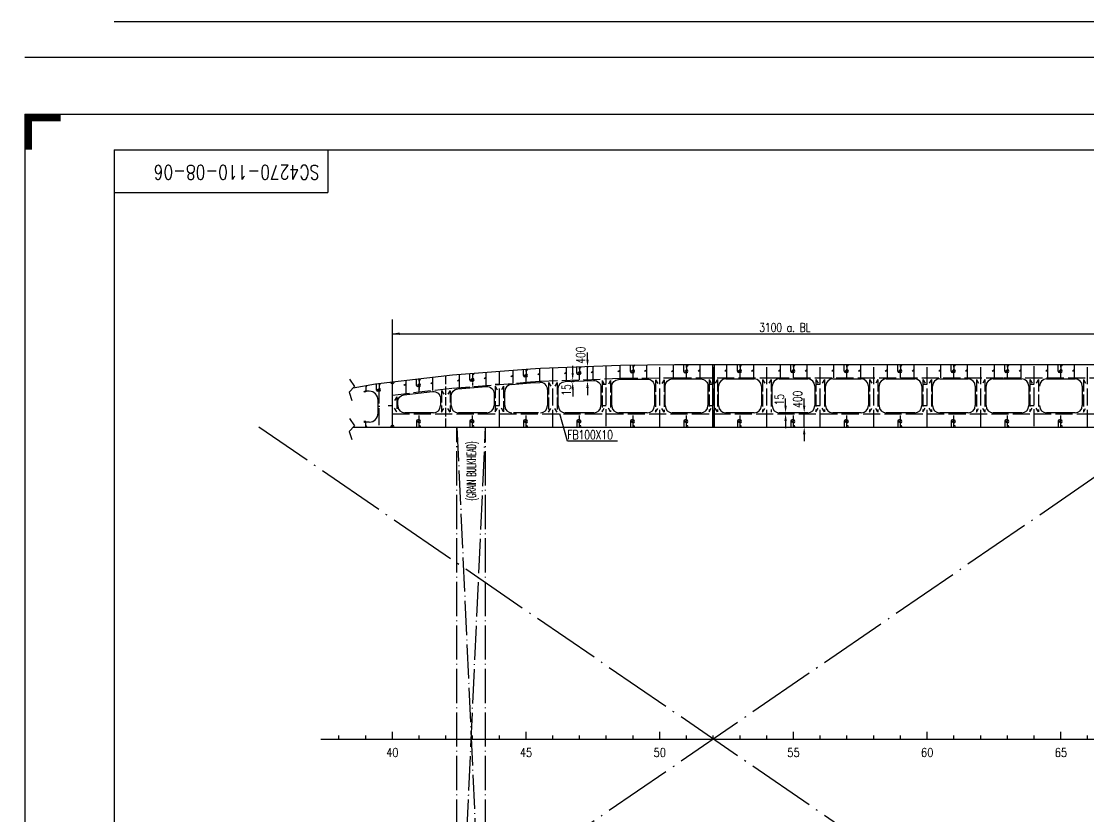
# Model space of a CAD drawing. Extents: x 444792 to 563892, y 548457 to 594763.
# Drawn here: x 444792 to 474729, y 570857 to 593157 of the extents above; entities that cross this region are included whole.
import ezdxf
from ezdxf.enums import TextEntityAlignment as Align

# ---------------------------------------------------------------- set-up
doc = ezdxf.new("R2010")
doc.units = 0
doc.header["$LTSCALE"] = 40
doc.header["$MEASUREMENT"] = 0
doc.linetypes.add('ACAD_ISO02W100', pattern=[15, 12, -3])
doc.linetypes.add('ACAD_ISO04W100', pattern=[30.5, 24, -3, 0.5, -3])
doc.layers.get('0').update_dxf_attribs({"linetype": 'CONTINUOUS'})
doc.layers.get('DEFPOINTS').update_dxf_attribs({"linetype": 'CONTINUOUS'})
for name, color, linetype in [('01CONTINUOUS', 2, 'CONTINUOUS'), ('11', 7, 'CONTINUOUS'), ('BT_ENG', 7, 'CONTINUOUS'), ('C-CEN', 4, 'ACAD_ISO04W100'), ('C-DAS', 4, 'ACAD_ISO02W100'), ('FRAME', 7, 'CONTINUOUS'), ('Y-CON', 2, 'CONTINUOUS'), ('Y-DAS', 2, 'ACAD_ISO02W100')]:
    doc.layers.add(name, color=color, linetype=linetype)
doc.styles.add('ENGNISH', font='romans.shx', dxfattribs={"width": 0.8, "height": 750})
doc.styles.add('ROMANS', font='romans.shx', dxfattribs={"width": 0.75, "height": 250, "bigfont": 'hzdx.shx'})
doc.dimstyles.new('DM-100', dxfattribs={"dimscale": 0, "dimtxt": 250, "dimasz": 200, "dimexe": 30, "dimexo": 30, "dimgap": 50, "dimtad": 1, "dimdec": 0, "dimzin": 0, "dimdsep": 46, "dimtxsty": 'ROMANS', "dimcen": 0, "dimclrd": 1, "dimclre": 1, "dimclrt": 1, "dimadec": 0, "dimazin": 0, "dimtfac": 1, "dimtdec": 0, "dimtmove": 0, "dimatfit": 3, "dimfxl": 1, "dimtolj": 1, "dimtzin": 0, "dimarcsym": 0})

# ---------------------------------------------------------------- blocks, each defined once
blk = doc.blocks.new('*D43')
at = {"color": 1, "linetype": 'ByBlock', "transparency": 16777216}
for p, q in [((460672, 583675), (460672, 583875)), ((460661, 583475), (460702, 583475)), ((460672, 583075), (460672, 583475)), ((460672, 583075), (460672, 583475)), ((460672, 582875), (460672, 582675))]:
    blk.add_line(p, q, dxfattribs=at)
for points in [[(460639, 583675), (460705, 583675), (460672, 583475)], [(460639, 582875), (460705, 582875), (460672, 583075)]]:
    blk.add_solid(points, dxfattribs=at)
at = {"layer": 'DEFPOINTS', "color": 0, "linetype": 'ByBlock', "transparency": 16777216}
for p in [(460631, 583475), (460672, 583475), (460631, 583075)]:
    blk.add_point(p, dxfattribs=at)
at = {"color": 1, "linetype": 'ByBlock', "transparency": 16777216, "insert": (460481, 583797), "char_height": 250, "attachment_point": 5, "rotation": 90, "style": 'ROMANS'}
blk.add_mtext('\\A1;400', dxfattribs=at)
blk = doc.blocks.new('*D55')
at = {"color": 1, "linetype": 'ByBlock', "transparency": 16777216}
for p, q in [((466751, 582381), (466751, 582581)), ((466751, 581781), (466751, 582181)), ((466751, 581781), (466751, 582181)), ((466751, 581581), (466751, 581381))]:
    blk.add_line(p, q, dxfattribs=at)
for points in [[(466717, 582381), (466784, 582381), (466751, 582181)], [(466717, 581581), (466784, 581581), (466751, 581781)]]:
    blk.add_solid(points, dxfattribs=at)
at = {"layer": 'DEFPOINTS', "color": 0, "linetype": 'ByBlock', "transparency": 16777216}
for p in [(466751, 582181), (466751, 582181), (466856, 581781)]:
    blk.add_point(p, dxfattribs=at)
at = {"color": 1, "linetype": 'ByBlock', "transparency": 16777216, "insert": (466566, 582560), "char_height": 250, "attachment_point": 5, "rotation": 90, "style": 'ROMANS'}
blk.add_mtext('\\A1;400', dxfattribs=at)
blk = doc.blocks.new('*D56')
at = {"color": 1, "linetype": 'ByBlock', "transparency": 16777216}
for p, q in [((466228, 582381), (466228, 582581)), ((466228, 582151), (466228, 582181)), ((466228, 582151), (466228, 582181)), ((466228, 581951), (466228, 581751))]:
    blk.add_line(p, q, dxfattribs=at)
for points in [[(466195, 582381), (466262, 582381), (466228, 582181)], [(466195, 581951), (466262, 581951), (466228, 582151)]]:
    blk.add_solid(points, dxfattribs=at)
at = {"layer": 'DEFPOINTS', "color": 0, "linetype": 'ByBlock', "transparency": 16777216}
for p in [(466228, 582181), (466228, 582181), (466228, 582151)]:
    blk.add_point(p, dxfattribs=at)
at = {"color": 1, "linetype": 'ByBlock', "transparency": 16777216, "insert": (466053, 582549), "char_height": 250, "attachment_point": 5, "rotation": 90, "style": 'ROMANS'}
blk.add_mtext('\\A1;15', dxfattribs=at)
blk = doc.blocks.new('*D61')
at = {"color": 1, "linetype": 'ByBlock', "transparency": 16777216}
for p, q in [((460257, 583299), (460257, 583499)), ((460229, 583037), (460227, 583037)), ((460257, 583099), (460257, 583037)), ((460257, 583099), (460257, 583037)), ((460257, 582837), (460257, 582637))]:
    blk.add_line(p, q, dxfattribs=at)
for points in [[(460224, 583299), (460290, 583299), (460257, 583099)], [(460224, 582837), (460290, 582837), (460257, 583037)]]:
    blk.add_solid(points, dxfattribs=at)
at = {"layer": 'DEFPOINTS', "color": 0, "linetype": 'ByBlock', "transparency": 16777216}
for p in [(460257, 583037), (460259, 583037), (460281, 583099)]:
    blk.add_point(p, dxfattribs=at)
at = {"color": 1, "linetype": 'ByBlock', "transparency": 16777216, "insert": (460080, 582820), "char_height": 250, "attachment_point": 5, "rotation": 90, "style": 'ROMANS'}
blk.add_mtext('\\A1;15', dxfattribs=at)

msp = doc.modelspace()

# ---------------------------------------------------------------- linework, layer by layer
at = {"color": 2}
for p, q in [((447392.4, 593156.6), (562792.4, 593156.6)), ((447392.4, 589556.6), (562792.4, 589556.6)), ((447392.4, 589556.6), (447392.4, 549556.6))]:
    msp.add_line(p, q, dxfattribs=at)
for p, q in [((455200.3, 583047.8), (455200.3, 584797.7)), ((464175.3, 583530.7), (464175.3, 581780.7)), ((464225.3, 583530.7), (464225.3, 581780.7)), ((458950.3, 583186.7), (458910.3, 583186.7)), ((460450.3, 583257), (460410.3, 583257)), ((461950.3, 583303.4), (461910.3, 583303.4)), ((463450.3, 583303.6), (463410.3, 583303.6)), ((464950.3, 583310.7), (464910.3, 583310.7)), ((466450.3, 583310.7), (466410.3, 583310.7)), ((467950.3, 583310.7), (467910.3, 583310.7)), ((469450.3, 583310.7), (469410.3, 583310.7)), ((470950.3, 583310.7), (470910.3, 583310.7)), ((472450.3, 583310.7), (472410.3, 583310.7)), ((473950.3, 583310.7), (473910.3, 583310.7)), ((455950.3, 582914.6), (455910.3, 582914.6)), ((457450.3, 583067.8), (457410.3, 583067.8)), ((458534.5, 582973.6), (459076.3, 583016.6)), ((459076.3, 583016.6), (459338, 583032.7)), ((454550.3, 582784.3), (454450.3, 582784.3)), ((454825.3, 582784.3), (454785.3, 582784.3)), ((459550.3, 582833.1), (459550.3, 582380.7)), ((454800.3, 582170.2), (454800.3, 582534.3)), ((455950.3, 581980.7), (455910.3, 581980.7)), ((457450.3, 581980.7), (457410.3, 581980.7)), ((458950.3, 581980.7), (458910.3, 581980.7)), ((460108.4, 581386), (459895.7, 582150.7)), ((460450.3, 581980.7), (460410.3, 581980.7)), ((461950.3, 581980.7), (461910.3, 581980.7)), ((463450.3, 581980.7), (463410.3, 581980.7)), ((464950.3, 581980.7), (464910.3, 581980.7)), ((466450.3, 581980.7), (466410.3, 581980.7)), ((467950.3, 581980.7), (467910.3, 581980.7)), ((469450.3, 581980.7), (469410.3, 581980.7)), ((470950.3, 581980.7), (470910.3, 581980.7)), ((472450.3, 581980.7), (472410.3, 581980.7)), ((473950.3, 581980.7), (473910.3, 581980.7)), ((461513.7, 581386), (460108.4, 581386)), ((453190.4, 573030.7), (476950.3, 573030.7)), ((453700.3, 573030.7), (453700.3, 573130.7)), ((454450.3, 573030.7), (454450.3, 573130.7)), ((455200.3, 573030.7), (455200.3, 573230.7)), ((455950.3, 573030.7), (455950.3, 573130.7)), ((456700.3, 573030.7), (456700.3, 573130.7)), ((457450.3, 573030.7), (457450.3, 573130.7)), ((458200.3, 573030.7), (458200.3, 573130.7)), ((458950.3, 573030.7), (458950.3, 573230.7)), ((459700.3, 573030.7), (459700.3, 573130.7)), ((460450.3, 573030.7), (460450.3, 573130.7)), ((461200.3, 573030.7), (461200.3, 573130.7)), ((461950.3, 573030.7), (461950.3, 573130.7)), ((462700.3, 573030.7), (462700.3, 573230.7)), ((463450.3, 573030.7), (463450.3, 573130.7)), ((464200.3, 573030.7), (464200.3, 573130.7)), ((464950.3, 573030.7), (464950.3, 573130.7)), ((465700.3, 573030.7), (465700.3, 573130.7)), ((466450.3, 573030.7), (466450.3, 573230.7)), ((467200.3, 573030.7), (467200.3, 573130.7)), ((467950.3, 573030.7), (467950.3, 573130.7)), ((468700.3, 573030.7), (468700.3, 573130.7)), ((469450.3, 573030.7), (469450.3, 573130.7)), ((470200.3, 573030.7), (470200.3, 573230.7)), ((470950.3, 573030.7), (470950.3, 573130.7)), ((471700.3, 573030.7), (471700.3, 573130.7)), ((472450.3, 573030.7), (472450.3, 573130.7)), ((473200.3, 573030.7), (473200.3, 573130.7)), ((473950.3, 573030.7), (473950.3, 573230.7)), ((474700.3, 573030.7), (474700.3, 573130.7))]:
    msp.add_line(p, q)
at = {"color": 1, "linetype": 'ByBlock'}
msp.add_line((455200.3, 584397.5), (560839, 584397.5), dxfattribs=at)
at = {"color": 7, "ltscale": 0.2}
for p, q in [((460375.3, 583292), (460375.3, 583469)), ((461875.3, 583338.4), (461875.3, 583515.3)), ((463375.3, 583338.6), (463375.3, 583515.5)), ((464875.3, 583345.7), (464875.3, 583522.6)), ((466375.3, 583345.7), (466375.3, 583522.6)), ((467875.3, 583345.7), (467875.3, 583522.6)), ((469375.3, 583345.7), (469375.3, 583522.6)), ((470875.3, 583345.7), (470875.3, 583522.6)), ((472375.3, 583345.7), (472375.3, 583522.6)), ((473875.3, 583345.7), (473875.3, 583522.6)), ((457375.3, 583102.8), (457375.3, 583279.8)), ((458875.3, 583221.7), (458875.3, 583398.6)), ((454750.3, 582819.3), (454750.3, 582996.3)), ((455875.3, 582949.6), (455875.3, 583126.6)), ((455875.3, 581945.7), (455875.3, 581780.7)), ((457375.3, 581945.7), (457375.3, 581780.7)), ((458875.3, 581945.7), (458875.3, 581780.7)), ((460375.3, 581945.7), (460375.3, 581780.7)), ((461875.3, 581945.7), (461875.3, 581780.7)), ((463375.3, 581945.7), (463375.3, 581780.7)), ((464875.3, 581945.7), (464875.3, 581780.7)), ((466375.3, 581945.7), (466375.3, 581780.7)), ((467875.3, 581945.7), (467875.3, 581780.7)), ((469375.3, 581945.7), (469375.3, 581780.7)), ((470875.3, 581945.7), (470875.3, 581780.7)), ((472375.3, 581945.7), (472375.3, 581780.7)), ((473875.3, 581945.7), (473875.3, 581780.7))]:
    msp.add_line(p, q, dxfattribs=at)
at = {"color": 0, "linetype": 'ByBlock'}
for p, q in [((458080.3, 582927.3), (458143, 582824.7)), ((458320.3, 582927.3), (458257.6, 582824.7)), ((459580.3, 583026.8), (459643, 582924.2)), ((459820.3, 583026.8), (459757.6, 582924.2)), ((461080.3, 583083.7), (461143, 582981.2)), ((461320.3, 583083.7), (461257.6, 582981.2)), ((462580.3, 583107.5), (462643, 583004.9)), ((462820.3, 583107.5), (462757.6, 583004.9)), ((464080.6, 583113.6), (464143.3, 583011.1)), ((464320, 583113.6), (464257.3, 583011.1)), ((465580.3, 583110.7), (465643, 583008.1)), ((465820.3, 583110.7), (465757.6, 583008.1)), ((467081.1, 583115.4), (467143.8, 583012.9)), ((467320, 583113.6), (467257.3, 583011.1)), ((468580.3, 583110.7), (468643, 583008.1)), ((468820.3, 583110.7), (468757.6, 583008.1)), ((470081.1, 583115.4), (470143.8, 583012.9)), ((470320, 583113.6), (470257.3, 583011.1)), ((471580.3, 583110.7), (471643, 583008.1)), ((471820.3, 583110.7), (471757.6, 583008.1)), ((473081.1, 583115.4), (473143.8, 583012.9)), ((473320, 583113.6), (473257.3, 583011.1)), ((474580.3, 583110.7), (474643, 583008.1)), ((455320.3, 582627.8), (455257.6, 582525.2)), ((456580.3, 582801.5), (456643, 582699)), ((456820.3, 582801.5), (456757.6, 582699)), ((455320, 582203.6), (455257.3, 582306.2)), ((456580.3, 582200.7), (456643, 582303.3)), ((456820.3, 582200.7), (456757.6, 582303.3)), ((458081.1, 582205.4), (458143.8, 582308)), ((458320, 582203.6), (458257.3, 582306.2)), ((459580.3, 582200.7), (459643, 582303.3)), ((459820.3, 582200.7), (459757.6, 582303.3)), ((461081.1, 582205.4), (461143.8, 582308)), ((461320, 582203.6), (461257.3, 582306.2)), ((462580.3, 582200.7), (462643, 582303.3)), ((462820.3, 582200.7), (462757.6, 582303.3)), ((464081.1, 582205.4), (464143.8, 582308)), ((464320, 582203.6), (464257.3, 582306.2)), ((465580.3, 582200.7), (465643, 582303.3)), ((467081.1, 582205.4), (467143.8, 582308)), ((467320, 582203.6), (467257.3, 582306.2)), ((468580.3, 582200.7), (468643, 582303.3)), ((468820.3, 582200.7), (468757.6, 582303.3)), ((470081.1, 582205.4), (470143.8, 582308)), ((470320, 582203.6), (470257.3, 582306.2)), ((471580.3, 582200.7), (471643, 582303.3)), ((471820.3, 582200.7), (471757.6, 582303.3)), ((473081.1, 582205.4), (473143.8, 582308)), ((473320, 582203.6), (473257.3, 582306.2)), ((474580.3, 582200.7), (474643, 582303.3)), ((454550.3, 581920.2), (454450.3, 581920.2))]:
    msp.add_line(p, q, dxfattribs=at)
for points in [[(453997.1, 583121.4), (454132.5, 582914.7), (453989.1, 582755.7), (454064.8, 582529.1)], [(458350.3, 582380.7), (458350.3, 582774.3)], [(453997.1, 582020.1), (454132.5, 581813.3), (453989.1, 581654.3), (454064.8, 581427.7)]]:
    msp.add_lwpolyline(points)
for points in [[(456850.3, 582380.7), (456850.3, 582655.4, -0.3912434), (457034.5, 582854.8), (457834.5, 582918.2, -0.437563), (458050.3, 582718.8), (458050.3, 582380.7)], [(459850.3, 582380.7), (459850.3, 582859.9, -0.4031417), (460042.7, 583059.8), (460842.7, 583090.1, -0.4253728), (461050.3, 582890.3), (461050.3, 582380.7)], [(461350.3, 582380.7), (461350.3, 582916.9, -0.4031417), (461542.7, 583116.7), (461600.3, 583118.9), (462348.8, 583124.7, -0.4165056), (462550.3, 582924.8), (462550.3, 582380.7)], [(455350.3, 582380.7), (455350.3, 582486.8, -0.3808292), (455527.3, 582685.4), (456327.3, 582778.1, -0.448405), (456550.3, 582579.4), (456550.3, 582380.7)]]:
    msp.add_lwpolyline(points, format="xyb")
at = {"color": 7, "ltscale": 0.2}
for centre, start, end in [((460450.3, 583481.3), 270, 0), ((461950.3, 583527.7), 270, 0), ((463450.3, 583527.9), 270, 0), ((464950.3, 583535), 270, 0), ((466450.3, 583535), 270, 0), ((467950.3, 583535), 270, 0), ((469450.3, 583535), 270, 0), ((470950.3, 583535), 270, 0), ((472450.3, 583535), 270, 0), ((473950.3, 583535), 270, 0), ((457450.3, 583292.2), 270, 0), ((458950.3, 583411), 270, 0), ((454825.3, 583008.7), 270, 0), ((455950.3, 583139), 270, 0), ((455950.3, 581780.7), 360, 90), ((457450.3, 581780.7), 360, 90), ((458950.3, 581780.7), 360, 90), ((460450.3, 581780.7), 360, 90), ((461950.3, 581780.7), 360, 90), ((463450.3, 581780.7), 360, 90), ((464950.3, 581780.7), 360, 90), ((466450.3, 581780.7), 360, 90), ((467950.3, 581780.7), 360, 90), ((469450.3, 581780.7), 360, 90), ((470950.3, 581780.7), 360, 90), ((472450.3, 581780.7), 360, 90), ((473950.3, 581780.7), 360, 90)]:
    msp.add_arc(centre, 45, start, end, dxfattribs=at)
for centre, radius, start, end in [((458910.3, 583221.7), 35, 180, 270), ((458950.3, 583226.7), 40, 270, 90), ((460410.3, 583292), 35, 180, 270), ((460450.3, 583297), 40, 270, 90), ((461910.3, 583338.4), 35, 180, 270), ((461950.3, 583343.4), 40, 270, 90), ((463410.3, 583338.6), 35, 180, 270), ((463450.3, 583343.6), 40, 270, 90), ((464910.3, 583345.7), 35, 180, 270), ((464950.3, 583350.7), 40, 270, 90), ((466410.3, 583345.7), 35, 180, 270), ((466450.3, 583350.7), 40, 270, 90), ((467910.3, 583345.7), 35, 180, 270), ((467950.3, 583350.7), 40, 270, 90), ((469410.3, 583345.7), 35, 180, 270), ((469450.3, 583350.7), 40, 270, 90), ((470910.3, 583345.7), 35, 180, 270), ((470950.3, 583350.7), 40, 270, 90), ((472410.3, 583345.7), 35, 180, 270), ((472450.3, 583350.7), 40, 270, 90), ((473910.3, 583345.7), 35, 180, 270), ((473950.3, 583350.7), 40, 270, 90), ((454450.3, 582943.9), 35, 270, 10.09696), ((455200.3, 583047.8), 50, 186.60681, 6.60681), ((455910.3, 582949.6), 35, 180, 270), ((455950.3, 582954.6), 40, 270, 90), ((457410.3, 583102.8), 35, 180, 270), ((457450.3, 583107.8), 40, 270, 90), ((458550.3, 582774.3), 200, 94.52962, 180), ((459350.3, 582833.1), 200, 360, 93.52336), ((454785.3, 582819.3), 35, 180, 270), ((454825.3, 582824.3), 40, 270, 90), ((455910.3, 581945.7), 35, 90, 180), ((455950.3, 581940.7), 40, 270, 90), ((457410.3, 581945.7), 35, 90, 180), ((457450.3, 581940.7), 40, 270, 90), ((458910.3, 581945.7), 35, 90, 180), ((458950.3, 581940.7), 40, 270, 90), ((460410.3, 581945.7), 35, 90, 180), ((460450.3, 581940.7), 40, 270, 90), ((461910.3, 581945.7), 35, 90, 180), ((461950.3, 581940.7), 40, 270, 90), ((463410.3, 581945.7), 35, 90, 180), ((463450.3, 581940.7), 40, 270, 90), ((464910.3, 581945.7), 35, 90, 180), ((464950.3, 581940.7), 40, 270, 90), ((466410.3, 581945.7), 35, 90, 180), ((466450.3, 581940.7), 40, 270, 90), ((467910.3, 581945.7), 35, 90, 180), ((467950.3, 581940.7), 40, 270, 90), ((469410.3, 581945.7), 35, 90, 180), ((469450.3, 581940.7), 40, 270, 90), ((470910.3, 581945.7), 35, 90, 180), ((470950.3, 581940.7), 40, 270, 90), ((472410.3, 581945.7), 35, 90, 180), ((472450.3, 581940.7), 40, 270, 90), ((473910.3, 581945.7), 35, 90, 180), ((473950.3, 581940.7), 40, 270, 90), ((455200.3, 581780.7), 50, 0, 180)]:
    msp.add_arc(centre, radius, start, end)
at = {"color": 0, "linetype": 'ByBlock'}
for centre, radius, start, end in [((454550.3, 582534.3), 250, 0, 90), ((454550.3, 582170.2), 250, 270, 360), ((454450.3, 581780.7), 35, 0, 90)]:
    msp.add_arc(centre, radius, start, end, dxfattribs=at)
at = {"color": 1, "linetype": 'ByBlock'}
msp.add_solid([(455400.3, 584430.8), (455400.3, 584364.1), (455200.3, 584397.5)], dxfattribs=at)
msp.add_solid([(455400.3, 584430.8), (455400.3, 584364.1), (455200.3, 584397.5)], dxfattribs=at)
at = {"layer": '01CONTINUOUS'}
for p, q in [((463108.6, 583530.7), (520911.3, 583530.7)), ((458575.3, 583197), (458575.3, 583003.1)), ((459325.3, 583252), (459325.3, 583061.3)), ((460075.3, 583281), (460075.3, 583091)), ((460825.3, 583309.5), (460825.3, 583119.5)), ((461575.3, 583338), (461575.3, 583148)), ((462325.3, 583344.6), (462325.3, 583154.6)), ((463075.3, 583339.1), (463075.3, 583149.1)), ((463825.3, 583350.7), (463825.3, 583158.1)), ((464575.3, 583350.7), (464575.3, 583160.7)), ((465325.3, 583350.7), (465325.3, 583160.7)), ((466075.3, 583350.7), (466075.3, 583160.7)), ((466825.3, 583350.7), (466825.3, 583160.7)), ((467575.3, 583350.7), (467575.3, 583160.7)), ((468325.3, 583350.7), (468325.3, 583160.7)), ((469075.3, 583350.7), (469075.3, 583160.7)), ((469825.3, 583350.7), (469825.3, 583160.7)), ((470575.3, 583350.7), (470575.3, 583160.7)), ((471325.3, 583350.7), (471325.3, 583160.7)), ((472075.3, 583350.7), (472075.3, 583160.7)), ((472825.3, 583350.7), (472825.3, 583160.7)), ((473575.3, 583350.7), (473575.3, 583160.7)), ((474325.3, 583350.7), (474325.3, 583160.7)), ((455200.3, 581780.7), (455200.3, 583047.8)), ((455575.3, 582953.8), (455575.3, 582721.2)), ((456324.4, 583030.9), (456324.4, 582808)), ((457074.6, 583100.4), (457074.6, 582888.1)), ((457825.3, 583148.1), (457825.3, 582947.6)), ((454103.1, 581780.7), (526450.3, 581780.7))]:
    msp.add_line(p, q, dxfattribs=at)
msp.add_lwpolyline([(454103.1, 582882), (454724.2, 582992.6), (456889.2, 583243.4), (459074.2, 583416.5), (459350.3, 583433.5), (461599.6, 583518.9), (463108.7, 583530.7), (465850.3, 583530.7), (472350.3, 583530.7), (476450.3, 583530.7), (477700.3, 583530.7), (480700.3, 583530.7), (515850.3, 583530.7)], dxfattribs=at)
at = {"layer": '11', "color": 7, "linetype": 'Continuous'}
for p, q in [((464350.3, 582380.7), (464350.3, 582930.7)), ((464550.3, 583130.7), (465350.3, 583130.7)), ((465550.3, 582930.7), (465550.3, 582380.7)), ((465850.3, 582380.7), (465850.3, 582930.7)), ((466050.3, 583130.7), (466850.3, 583130.7)), ((467050.3, 582930.7), (467050.3, 582380.7)), ((467350.3, 582380.7), (467350.3, 582930.7)), ((467550.3, 583130.7), (468350.3, 583130.7)), ((468550.3, 582930.7), (468550.3, 582380.7)), ((468850.3, 582380.7), (468850.3, 582930.7)), ((469050.3, 583130.7), (469850.3, 583130.7)), ((470050.3, 582930.7), (470050.3, 582380.7)), ((470350.3, 582380.7), (470350.3, 582930.7)), ((470550.3, 583130.7), (471350.3, 583130.7)), ((471550.3, 582930.7), (471550.3, 582380.7)), ((471850.3, 582380.7), (471850.3, 582930.7)), ((472050.3, 583130.7), (472850.3, 583130.7)), ((473050.3, 582930.7), (473050.3, 582380.7)), ((473550.3, 583130.7), (474350.3, 583130.7)), ((474550.3, 582930.7), (474550.3, 582380.7)), ((456350.3, 582180.7), (455550.3, 582180.7)), ((457850.3, 582180.7), (457050.3, 582180.7)), ((459300.3, 582180.7), (458600.3, 582180.7)), ((460850.3, 582180.7), (460050.3, 582180.7)), ((462350.3, 582180.7), (461550.3, 582180.7)), ((463850.3, 582180.7), (463050.3, 582180.7)), ((465350.3, 582180.7), (464550.3, 582180.7)), ((466850.3, 582180.7), (466050.3, 582180.7)), ((468350.3, 582180.7), (467550.3, 582180.7)), ((468400.3, 582180.7), (468400.3, 582180.7)), ((469850.3, 582180.7), (469050.3, 582180.7)), ((471350.3, 582180.7), (470550.3, 582180.7)), ((472850.3, 582180.7), (472050.3, 582180.7)), ((474350.3, 582180.7), (473550.3, 582180.7))]:
    msp.add_line(p, q, dxfattribs=at)
msp.add_lwpolyline([(462850.3, 582380.7), (462850.3, 582930.2, -0.4119253), (463048.7, 583130.2), (463108.8, 583130.7), (463850.3, 583130.7, -0.4142136), (464050.3, 582930.7), (464050.3, 582380.7)], format="xyb", dxfattribs=at)
for centre, start, end in [((464550.3, 582930.7), 90, 180), ((465350.3, 582930.7), 0, 90), ((466050.3, 582930.7), 90, 180), ((466850.3, 582930.7), 0, 90), ((467550.3, 582930.7), 90, 180), ((468350.3, 582930.7), 0, 90), ((469050.3, 582930.7), 90, 180), ((469850.3, 582930.7), 0, 90), ((470550.3, 582930.7), 90, 180), ((471350.3, 582930.7), 0, 90), ((472050.3, 582930.7), 90, 180), ((472850.3, 582930.7), 0, 90), ((473550.3, 582930.7), 90, 180), ((474350.3, 582930.7), 0, 90), ((455550.3, 582380.7), 180, 270), ((456350.3, 582380.7), 270, 360), ((457050.3, 582380.7), 180, 270), ((457850.3, 582380.7), 270, 360), ((458550.3, 582380.7), 180, 270), ((459350.3, 582380.7), 270, 360), ((460050.3, 582380.7), 180, 270), ((460850.3, 582380.7), 270, 360), ((461550.3, 582380.7), 180, 270), ((462350.3, 582380.7), 270, 360), ((463050.3, 582380.7), 180, 270), ((463850.3, 582380.7), 270, 360), ((464550.3, 582380.7), 180, 270), ((465350.3, 582380.7), 270, 360), ((466050.3, 582380.7), 180, 270), ((466850.3, 582380.7), 270, 360), ((467550.3, 582380.7), 180, 270), ((468350.3, 582380.7), 270, 360), ((469050.3, 582380.7), 180, 270), ((469850.3, 582380.7), 270, 360), ((470550.3, 582380.7), 180, 270), ((471350.3, 582380.7), 270, 360), ((472050.3, 582380.7), 180, 270), ((472850.3, 582380.7), 270, 360), ((473550.3, 582380.7), 180, 270), ((474350.3, 582380.7), 270, 360)]:
    msp.add_arc(centre, 200, start, end, dxfattribs=at)
at = {"layer": 'BT_ENG'}
for p, q in [((444892.4, 592156.6), (563792.4, 592156.6)), ((444892.4, 590556.6), (563792.4, 590556.6)), ((444892.4, 590556.6), (444892.4, 548556.6)), ((453392.4, 589556.6), (453392.4, 588356.6)), ((447392.4, 588356.6), (453392.4, 588356.6))]:
    msp.add_line(p, q, dxfattribs=at)
at = {"layer": 'BT_ENG', "const_width": 200}
for points in [[(444992.4, 590556.6), (444992.4, 589556.6)], [(444892.4, 590456.6), (445892.4, 590456.6)]]:
    msp.add_lwpolyline(points, dxfattribs=at)
at = {"layer": 'C-CEN', "ltscale": 0.5}
msp.add_line((454825.3, 581830.7), (454825.3, 582824.3), dxfattribs=at)
at = {"layer": 'C-CEN', "ltscale": 2}
for p, q in [((476950.3, 564280.7), (451450.3, 581780.7)), ((476950.3, 581780.7), (451450.3, 564280.7))]:
    msp.add_line(p, q, dxfattribs=at)
at = {"layer": 'C-CEN'}
for p, q in [((457010.8, 564280.7), (457010.8, 581780.7)), ((457010.8, 564280.7), (457810.8, 581780.7)), ((457010.8, 581780.7), (457810.8, 564280.7)), ((457810.8, 564280.7), (457810.8, 581780.7))]:
    msp.add_line(p, q, dxfattribs=at)
at = {"layer": 'C-DAS', "ltscale": 0.7}
for p, q in [((458081.1, 582926), (458081.1, 582205.4)), ((458320, 582926.8), (458320, 582203.6)), ((459580.3, 583026.8), (459580.3, 582200.7)), ((459820, 583026.3), (459820, 582203.6)), ((461081.1, 583082.5), (461081.1, 582205.4)), ((461320, 583083.3), (461320, 582203.6)), ((462580.3, 583107.5), (462580.3, 582200.7)), ((462820.3, 583107.5), (462820.3, 582200.7)), ((464081.1, 583115.4), (464081.1, 582205.4)), ((464320, 583113.6), (464320, 582203.6)), ((465580.3, 583110.7), (465580.3, 582200.7)), ((465820.3, 583110.7), (465820.3, 582200.7)), ((467081.1, 583115.4), (467081.1, 582205.4)), ((467320, 583113.6), (467320, 582203.6)), ((468580.3, 583110.7), (468580.3, 582200.7)), ((468820.3, 583110.7), (468820.3, 582200.7)), ((470081.1, 583115.4), (470081.1, 582205.4)), ((470320, 583113.6), (470320, 582203.6)), ((471580.3, 583110.7), (471580.3, 582200.7)), ((471820.3, 583110.7), (471820.3, 582200.7)), ((473081.1, 583115.4), (473081.1, 582205.4)), ((473320, 583113.6), (473320, 582203.6)), ((474580.3, 583110.7), (474580.3, 582200.7)), ((455320, 582627.3), (455320, 582203.6)), ((456580.3, 582801.5), (456580.3, 582200.7)), ((456820, 582801), (456820, 582203.6))]:
    msp.add_line(p, q, dxfattribs=at)
at = {"layer": 'C-DAS'}
msp.add_line((455200.3, 582150.7), (526450.3, 582150.7), dxfattribs=at)
msp.add_lwpolyline([(455200.3, 582677.8), (456889.2, 582873.4), (459074.2, 583046.5), (459350.3, 583063.5), (461599.6, 583148.9), (463108.7, 583160.7), (465850.3, 583160.7), (472350.3, 583160.7), (476450.3, 583160.7), (477700.3, 583160.7), (480700.3, 583160.7), (515850.3, 583160.7), (517850.3, 583160.7), (520911.2, 583160.7), (521200.3, 583158)], dxfattribs=at)
at = {"layer": 'Y-CON'}
for p, q in [((458080.3, 582980.7), (458200.3, 582980.7)), ((458080.3, 582980.7), (458200.3, 582980.7)), ((461080.3, 582980.7), (461200.3, 582980.7)), ((464080.3, 582980.7), (464200.3, 582980.7)), ((467080.3, 582980.7), (467200.3, 582980.7)), ((470080.3, 582980.7), (470200.3, 582980.7)), ((473080.3, 582980.7), (473200.3, 582980.7)), ((455080.3, 582380.7), (455200.3, 582380.7)), ((458080.3, 582380.7), (458200.3, 582380.7)), ((461080.3, 582380.7), (461200.3, 582380.7)), ((464080.3, 582380.7), (464200.3, 582380.7)), ((467080.3, 582380.7), (467200.3, 582380.7)), ((470080.3, 582380.7), (470200.3, 582380.7)), ((473080.3, 582380.7), (473200.3, 582380.7))]:
    msp.add_line(p, q, dxfattribs=at)
for points in [[(460450.3, 583477), (460450.3, 583297), (460400.3, 583297), (460450.3, 583337)], [(460825.3, 583489.5), (460825.3, 583309.5), (460775.3, 583309.5), (460825.3, 583349.5)], [(461575.3, 583518), (461575.3, 583338), (461525.3, 583338), (461575.3, 583378)], [(461950.3, 583523.4), (461950.3, 583343.4), (461900.3, 583343.4), (461950.3, 583383.4)], [(462325.3, 583524.6), (462325.3, 583344.6), (462275.3, 583344.6), (462325.3, 583384.6)], [(463075.3, 583519.1), (463075.3, 583339.1), (463025.3, 583339.1), (463075.3, 583379.1)], [(463450.3, 583523.6), (463450.3, 583343.6), (463400.3, 583343.6), (463450.3, 583383.6)], [(463825.3, 583530.7), (463825.3, 583350.7), (463775.3, 583350.7), (463825.3, 583390.7)], [(464575.3, 583530.7), (464575.3, 583350.7), (464525.3, 583350.7), (464575.3, 583390.7)], [(464950.3, 583530.7), (464950.3, 583350.7), (464900.3, 583350.7), (464950.3, 583390.7)], [(465325.3, 583530.7), (465325.3, 583350.7), (465275.3, 583350.7), (465325.3, 583390.7)], [(466075.3, 583530.7), (466075.3, 583350.7), (466025.3, 583350.7), (466075.3, 583390.7)], [(466450.3, 583530.7), (466450.3, 583350.7), (466400.3, 583350.7), (466450.3, 583390.7)], [(466825.3, 583530.7), (466825.3, 583350.7), (466775.3, 583350.7), (466825.3, 583390.7)], [(467575.3, 583530.7), (467575.3, 583350.7), (467525.3, 583350.7), (467575.3, 583390.7)], [(467950.3, 583530.7), (467950.3, 583350.7), (467900.3, 583350.7), (467950.3, 583390.7)], [(468325.3, 583530.7), (468325.3, 583350.7), (468275.3, 583350.7), (468325.3, 583390.7)], [(469075.3, 583530.7), (469075.3, 583350.7), (469025.3, 583350.7), (469075.3, 583390.7)], [(469450.3, 583530.7), (469450.3, 583350.7), (469400.3, 583350.7), (469450.3, 583390.7)], [(469825.3, 583530.7), (469825.3, 583350.7), (469775.3, 583350.7), (469825.3, 583390.7)], [(470575.3, 583530.7), (470575.3, 583350.7), (470525.3, 583350.7), (470575.3, 583390.7)], [(470950.3, 583530.7), (470950.3, 583350.7), (470900.3, 583350.7), (470950.3, 583390.7)], [(471325.3, 583530.7), (471325.3, 583350.7), (471275.3, 583350.7), (471325.3, 583390.7)], [(472075.3, 583530.7), (472075.3, 583350.7), (472025.3, 583350.7), (472075.3, 583390.7)], [(472450.3, 583530.7), (472450.3, 583350.7), (472400.3, 583350.7), (472450.3, 583390.7)], [(472825.3, 583530.7), (472825.3, 583350.7), (472775.3, 583350.7), (472825.3, 583390.7)], [(473575.3, 583530.7), (473575.3, 583350.7), (473525.3, 583350.7), (473575.3, 583390.7)], [(473950.3, 583530.7), (473950.3, 583350.7), (473900.3, 583350.7), (473950.3, 583390.7)], [(474325.3, 583530.7), (474325.3, 583350.7), (474275.3, 583350.7), (474325.3, 583390.7)], [(456325.3, 583178.1), (456325.3, 582998.1), (456275.3, 582998.1), (456325.3, 583038.1)], [(457075, 583258.1), (457075, 583078.1), (457025, 583078.1), (457075, 583118.1)], [(457450.3, 583287.8), (457450.3, 583107.8), (457400.3, 583107.8), (457450.3, 583147.8)], [(457825.3, 583317.6), (457825.3, 583137.6), (457775.3, 583137.6), (457825.3, 583177.6)], [(458575.3, 583377), (458575.3, 583197), (458525.3, 583197), (458575.3, 583237)], [(458950.3, 583406.7), (458950.3, 583226.7), (458900.3, 583226.7), (458950.3, 583266.7)], [(459325.3, 583432), (459325.3, 583252), (459275.3, 583252), (459325.3, 583292)], [(460075.3, 583461), (460075.3, 583281), (460025.3, 583281), (460075.3, 583321)], [(454450.3, 582943.9), (454450.3, 582763.9), (454400.3, 582763.9), (454450.3, 582803.9)], [(454825.3, 583004.3), (454825.3, 582824.3), (454775.3, 582824.3), (454825.3, 582864.3)], [(455575.3, 583091.2), (455575.3, 582953.8), (455525.3, 582953.8), (455575.3, 582993.8)], [(455950.3, 583134.6), (455950.3, 582954.6), (455900.3, 582954.6), (455950.3, 582994.6)], [(454450.3, 581780.7), (454450.3, 581940.7), (454400.3, 581940.7), (454450.3, 581900.7)], [(455950.3, 581780.7), (455950.3, 581940.7), (455900.3, 581940.7), (455950.3, 581900.7)], [(457450.3, 581780.7), (457450.3, 581940.7), (457400.3, 581940.7), (457450.3, 581900.7)], [(458950.3, 581780.7), (458950.3, 581940.7), (458900.3, 581940.7), (458950.3, 581900.7)], [(460450.3, 581780.7), (460450.3, 581940.7), (460400.3, 581940.7), (460450.3, 581900.7)], [(461950.3, 581780.7), (461950.3, 581940.7), (461900.3, 581940.7), (461950.3, 581900.7)], [(463450.3, 581780.7), (463450.3, 581940.7), (463400.3, 581940.7), (463450.3, 581900.7)], [(464950.3, 581780.7), (464950.3, 581940.7), (464900.3, 581940.7), (464950.3, 581900.7)], [(466450.3, 581780.7), (466450.3, 581940.7), (466400.3, 581940.7), (466450.3, 581900.7)], [(467950.3, 581780.7), (467950.3, 581940.7), (467900.3, 581940.7), (467950.3, 581900.7)], [(469450.3, 581780.7), (469450.3, 581940.7), (469400.3, 581940.7), (469450.3, 581900.7)], [(470950.3, 581780.7), (470950.3, 581940.7), (470900.3, 581940.7), (470950.3, 581900.7)], [(472450.3, 581780.7), (472450.3, 581940.7), (472400.3, 581940.7), (472450.3, 581900.7)], [(473950.3, 581780.7), (473950.3, 581940.7), (473900.3, 581940.7), (473950.3, 581900.7)]]:
    msp.add_lwpolyline(points, dxfattribs=at)
at = {"layer": 'Y-DAS', "ltscale": 0.5}
for p, q in [((460450.3, 583107), (460450.3, 583475.3)), ((461950.3, 583153.4), (461950.3, 583521.6)), ((463450.3, 583153.6), (463450.3, 583521.8)), ((464950.3, 583160.7), (464950.3, 583528.9)), ((466450.3, 583160.7), (466450.3, 583528.9)), ((467950.3, 583160.7), (467950.3, 583528.9)), ((469450.3, 583160.7), (469450.3, 583528.9)), ((470950.3, 583160.7), (470950.3, 583528.9)), ((472450.3, 583160.7), (472450.3, 583528.9)), ((473950.3, 583160.7), (473950.3, 583528.9)), ((456700.3, 581780.7), (456700.3, 583221.5)), ((458950.3, 583036.9), (458950.3, 583406.9)), ((455950.3, 582764.6), (455950.3, 583134.6))]:
    msp.add_line(p, q, dxfattribs=at)
at = {"layer": 'Y-DAS'}
for p, q in [((461200.3, 581805.7), (461200.3, 583503.7)), ((462700.3, 581780.7), (462700.3, 583530.7)), ((464200.3, 581780.7), (464200.3, 583530.7)), ((465700.3, 581780.7), (465700.3, 583530.7)), ((467200.3, 581780.7), (467200.3, 583530.7)), ((468700.3, 581780.7), (468700.3, 583530.7)), ((470200.3, 581780.7), (470200.3, 583530.7)), ((471700.3, 581780.7), (471700.3, 583530.7)), ((473200.3, 581805.7), (473200.3, 583530.7)), ((474700.3, 581780.7), (474700.3, 583530.7)), ((458200.3, 581780.7), (458200.3, 583347.3)), ((459700.3, 581780.7), (459700.3, 583446.8))]:
    msp.add_line(p, q, dxfattribs=at)
at = {"layer": 'Y-DAS', "ltscale": 0.15}
for p, q in [((455950.3, 582954.6), (455950.3, 582832)), ((457450.3, 583109.2), (457450.3, 582917.8))]:
    msp.add_line(p, q, dxfattribs=at)
at = {"layer": 'Y-DAS', "ltscale": 0.3}
for p, q in [((455950.3, 581780.7), (455950.3, 582150.7)), ((457450.3, 581780.7), (457450.3, 582150.7)), ((458950.3, 581780.7), (458950.3, 582150.7)), ((460450.3, 581780.7), (460450.3, 582150.7)), ((461950.3, 581780.7), (461950.3, 582150.7)), ((463450.3, 581780.7), (463450.3, 582150.7)), ((464950.3, 581780.7), (464950.3, 582150.7)), ((466450.3, 581780.7), (466450.3, 582150.7)), ((467950.3, 581780.7), (467950.3, 582150.7)), ((469450.3, 581780.7), (469450.3, 582150.7)), ((470950.3, 581780.7), (470950.3, 582150.7)), ((472450.3, 581780.7), (472450.3, 582150.7)), ((473950.3, 581780.7), (473950.3, 582150.7))]:
    msp.add_line(p, q, dxfattribs=at)

# ---------------------------------------------------------------- texts
at = {"color": 7, "style": 'ROMANS', "width": 0.75}
msp.add_text('FB100X10', height=250, dxfattribs=at).set_placement((460107.4, 581439.2))
at = {"style": 'ROMANS', "width": 0.45}
msp.add_text('(GRAIN BULKHEAD)', height=250, rotation=90, dxfattribs=at).set_placement((457541.8, 579717.7))
at = {"color": 1, "linetype": 'ByBlock', "insert": (466207.7, 584572.5), "char_height": 250, "attachment_point": 5, "style": 'ROMANS'}
msp.add_mtext('3100 a. BL', dxfattribs=at)
at = {"layer": 'BT_ENG', "style": 'ENGNISH', "width": 0.8}
msp.add_text('SC4270-110-08-06', height=400, rotation=180, dxfattribs=at).set_placement((453151.9, 589125.9))
at = {"layer": 'FRAME', "style": 'ROMANS', "width": 0.8}
for s, p in [('40', (455200.3, 572655.7)), ('45', (458950.3, 572655.7)), ('50', (462700.3, 572655.7)), ('55', (466450.3, 572655.7)), ('60', (470200.3, 572655.7)), ('65', (473950.3, 572655.7))]:
    msp.add_text(s, height=250, dxfattribs=at).set_placement(p, align=Align.MIDDLE)

# ---------------------------------------------------------------- dimensions: what is measured, and where the dimension line sits
for base, p1, p2, picture, middle in [((460671.9, 583475.3), (460631.2, 583075.3), (460631.2, 583475.3), '*D43', (460480.9, 583797.5)), ((466750.8, 582180.7), (466855.8, 581780.7), (466750.8, 582180.7), '*D55', (466565.9, 582560))]:
    dim = msp.add_linear_dim(base=base, p1=p1, p2=p2, angle=90, dimstyle='DM-100', override={"dimscale": 1, "dimse1": 1, "dimtmove": 1})
    dim.commit()
    dim.dimension.update_dxf_attribs({"geometry": picture, "text_midpoint": middle, "dimtype": 160})
for base, p1, p2, picture, middle in [((460256.9, 583036.5), (460281.2, 583098.8), (460259.2, 583036.5), '*D61', (460080, 582820)), ((466228.3, 582180.7), (466228.3, 582150.7), (466228.3, 582180.7), '*D56', (466052.8, 582549.1))]:
    dim = msp.add_linear_dim(base=base, p1=p1, p2=p2, angle=90, text='15', dimstyle='DM-100', override={"dimscale": 1, "dimse1": 1, "dimtmove": 1})
    dim.commit()
    dim.dimension.update_dxf_attribs({"geometry": picture, "text_midpoint": middle, "dimtype": 160})

doc.saveas('drawing.dxf')
